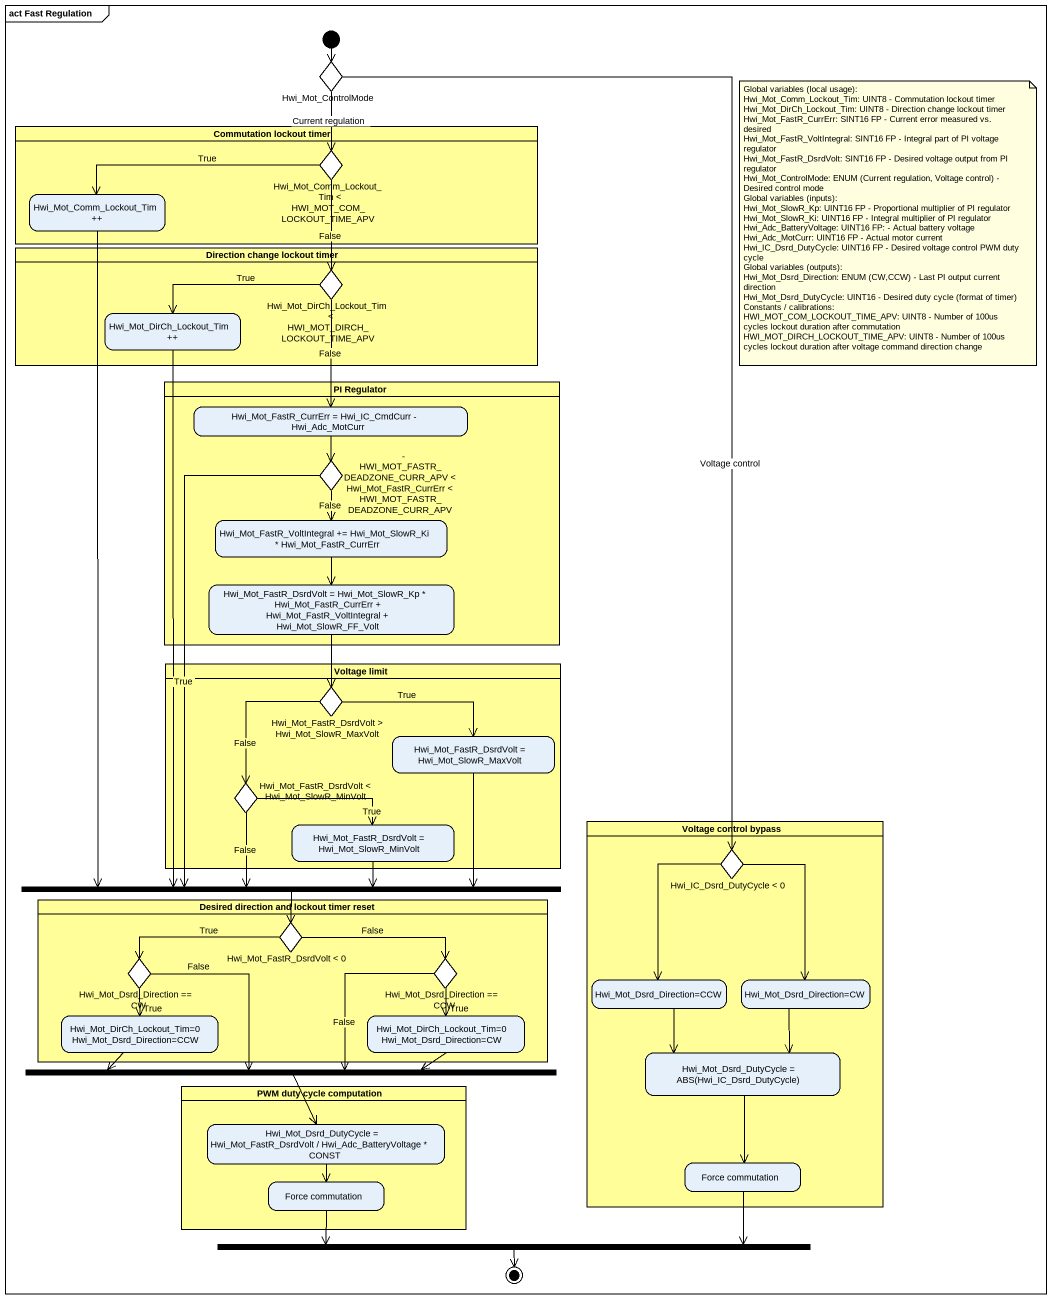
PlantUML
@startuml
mainframe act Fast Regulation
hide empty description
state Hwi_Mot_ControlMode <<choice>>
state "Commutation lockout timer" as Commutation_lockout_timer <<partition>> #FFFE99 {
  state "Hwi_Mot_Comm_Lockout_Tim < HWI_MOT_COM_LOCKOUT_TIME_APV" as Hwi_Mot_Comm_Lockout_Tim <<choice>>
  state "Hwi_Mot_Comm_Lockout_Tim ++" as Hwi_Mot_Comm_Lockout_Tim_2
}
state "Direction change lockout timer" as Direction_change_lockout <<partition>> #FFFE99 {
  state "Hwi_Mot_DirCh_Lockout_Tim < HWI_MOT_DIRCH_LOCKOUT_TIME_APV" as Hwi_Mot_DirCh_Lockout_Tim <<choice>>
  state "Hwi_Mot_DirCh_Lockout_Tim ++" as Hwi_Mot_DirCh_Lockout_Tim_2
}
state "PI Regulator" as PI_Regulator <<partition>> #FFFE99 {
  state "Hwi_Mot_FastR_CurrErr = Hwi_IC_CmdCurr - Hwi_Adc_MotCurr" as Hwi_Mot_FastR_CurrErr_Hwi
  state "- HWI_MOT_FASTR_DEADZONE_CURR_APV < Hwi_Mot_FastR_CurrErr < HWI_MOT_FASTR_DEADZONE_CURR_APV" as HWI_MOT_FASTR_DEADZONE_CURR <<choice>>
  state "Hwi_Mot_FastR_VoltIntegral += Hwi_Mot_SlowR_Ki * Hwi_Mot_FastR_CurrErr" as Hwi_Mot_FastR_VoltIntegral
  state "Hwi_Mot_FastR_DsrdVolt = Hwi_Mot_SlowR_Kp * Hwi_Mot_FastR_CurrErr + Hwi_Mot_FastR_VoltIntegral + Hwi_Mot_SlowR_FF_Volt" as Hwi_Mot_FastR_DsrdVolt_Hwi
}
state "Voltage limit" as Voltage_limit <<partition>> #FFFE99 {
  state "Hwi_Mot_FastR_DsrdVolt > Hwi_Mot_SlowR_MaxVolt" as Hwi_Mot_FastR_DsrdVolt_Hwi_2 <<choice>>
  state "Hwi_Mot_FastR_DsrdVolt = Hwi_Mot_SlowR_MaxVolt" as Hwi_Mot_FastR_DsrdVolt_Hwi_3
  state "Hwi_Mot_FastR_DsrdVolt < Hwi_Mot_SlowR_MinVolt" as Hwi_Mot_FastR_DsrdVolt_Hwi_4 <<choice>>
  state "Hwi_Mot_FastR_DsrdVolt = Hwi_Mot_SlowR_MinVolt" as Hwi_Mot_FastR_DsrdVolt_Hwi_5
}
state "Voltage control bypass" as Voltage_control_bypass <<partition>> #FFFE99 {
  state "Hwi_IC_Dsrd_DutyCycle < 0" as Hwi_IC_Dsrd_DutyCycle_0 <<choice>>
  state "Hwi_Mot_Dsrd_Direction=CCW" as Hwi_Mot_Dsrd_Direction_CCW_2
  state "Hwi_Mot_Dsrd_Direction=CW" as Hwi_Mot_Dsrd_Direction_CW_2
  state "Hwi_Mot_Dsrd_DutyCycle = ABS(Hwi_IC_Dsrd_DutyCycle)" as Hwi_Mot_Dsrd_DutyCycle_ABS
  state "Force commutation" as Force_commutation_2
}
state fork1 <<join>>
state "Desired direction and lockout timer reset" as Desired_direction_and <<partition>> #FFFE99 {
  state "Hwi_Mot_FastR_DsrdVolt < 0" as Hwi_Mot_FastR_DsrdVolt_0 <<choice>>
  state "Hwi_Mot_Dsrd_Direction == CW" as Hwi_Mot_Dsrd_Direction_CW <<choice>>
  state "Hwi_Mot_Dsrd_Direction == CCW" as Hwi_Mot_Dsrd_Direction_CCW <<choice>>
  state "Hwi_Mot_DirCh_Lockout_Tim=0 Hwi_Mot_Dsrd_Direction=CCW" as Hwi_Mot_DirCh_Lockout_Tim_0
  state "Hwi_Mot_DirCh_Lockout_Tim=0 Hwi_Mot_Dsrd_Direction=CW" as Hwi_Mot_DirCh_Lockout_Tim_0_2
}
state fork2 <<join>>
state "PWM duty cycle computation" as PWM_duty_cycle_computation <<partition>> #FFFE99 {
  state "Hwi_Mot_Dsrd_DutyCycle = Hwi_Mot_FastR_DsrdVolt / Hwi_Adc_BatteryVoltage * CONST" as Hwi_Mot_Dsrd_DutyCycle_Hwi
  state "Force commutation" as Force_commutation
}
state fork3 <<join>>
[*] --> Hwi_Mot_ControlMode
Hwi_Mot_ControlMode --> Hwi_Mot_Comm_Lockout_Tim : Current regulation
Hwi_Mot_ControlMode --> Hwi_IC_Dsrd_DutyCycle_0 : Voltage control
Hwi_Mot_Comm_Lockout_Tim -left-> Hwi_Mot_Comm_Lockout_Tim_2 : True
Hwi_Mot_Comm_Lockout_Tim --> Hwi_Mot_DirCh_Lockout_Tim : False
Hwi_Mot_Comm_Lockout_Tim_2 --> fork1
Hwi_Mot_DirCh_Lockout_Tim -left-> Hwi_Mot_DirCh_Lockout_Tim_2 : True
Hwi_Mot_DirCh_Lockout_Tim --> Hwi_Mot_FastR_CurrErr_Hwi : False
Hwi_Mot_DirCh_Lockout_Tim_2 --> fork1
Hwi_Mot_FastR_CurrErr_Hwi --> HWI_MOT_FASTR_DEADZONE_CURR
HWI_MOT_FASTR_DEADZONE_CURR --> Hwi_Mot_FastR_VoltIntegral : False
HWI_MOT_FASTR_DEADZONE_CURR --> fork1 : True
Hwi_Mot_FastR_VoltIntegral --> Hwi_Mot_FastR_DsrdVolt_Hwi
Hwi_Mot_FastR_DsrdVolt_Hwi --> Hwi_Mot_FastR_DsrdVolt_Hwi_2
Hwi_Mot_FastR_DsrdVolt_Hwi_2 -right-> Hwi_Mot_FastR_DsrdVolt_Hwi_3 : True
Hwi_Mot_FastR_DsrdVolt_Hwi_2 --> Hwi_Mot_FastR_DsrdVolt_Hwi_4 : False
Hwi_Mot_FastR_DsrdVolt_Hwi_3 --> fork1
Hwi_Mot_FastR_DsrdVolt_Hwi_4 -right-> Hwi_Mot_FastR_DsrdVolt_Hwi_5 : True
Hwi_Mot_FastR_DsrdVolt_Hwi_4 --> fork1 : False
Hwi_Mot_FastR_DsrdVolt_Hwi_5 -left-> fork1
Hwi_IC_Dsrd_DutyCycle_0 --> Hwi_Mot_Dsrd_Direction_CCW_2
Hwi_IC_Dsrd_DutyCycle_0 --> Hwi_Mot_Dsrd_Direction_CW_2
fork1 --> Hwi_Mot_FastR_DsrdVolt_0
Hwi_Mot_FastR_DsrdVolt_0 -left-> Hwi_Mot_Dsrd_Direction_CW : True
Hwi_Mot_FastR_DsrdVolt_0 -right-> Hwi_Mot_Dsrd_Direction_CCW : False
Hwi_Mot_Dsrd_Direction_CW --> Hwi_Mot_DirCh_Lockout_Tim_0 : True
Hwi_Mot_Dsrd_Direction_CW --> fork2 : False
Hwi_Mot_Dsrd_Direction_CCW --> Hwi_Mot_DirCh_Lockout_Tim_0_2 : True
Hwi_Mot_Dsrd_Direction_CCW --> fork2 : False
Hwi_Mot_Dsrd_Direction_CCW_2 --> Hwi_Mot_Dsrd_DutyCycle_ABS
Hwi_Mot_Dsrd_Direction_CW_2 --> Hwi_Mot_Dsrd_DutyCycle_ABS
Hwi_Mot_DirCh_Lockout_Tim_0 -right-> fork2
Hwi_Mot_DirCh_Lockout_Tim_0_2 -left-> fork2
fork2 --> Hwi_Mot_Dsrd_DutyCycle_Hwi
Hwi_Mot_Dsrd_DutyCycle_ABS --> Force_commutation_2
Hwi_Mot_Dsrd_DutyCycle_Hwi --> Force_commutation
Force_commutation -right-> fork3
Force_commutation_2 -left-> fork3
fork3 --> [*]
note as N1
  Global variables (local usage):
  Hwi_Mot_Comm_Lockout_Tim: UINT8 - Commutation lockout timer
  Hwi_Mot_DirCh_Lockout_Tim: UINT8 - Direction change lockout timer
  Hwi_Mot_FastR_CurrErr: SINT16 FP - Current error measured vs. desired
  Hwi_Mot_FastR_VoltIntegral: SINT16 FP - Integral part of PI voltage regulator
  Hwi_Mot_FastR_DsrdVolt: SINT16 FP - Desired voltage output from PI regulator
  Hwi_Mot_ControlMode: ENUM (Current regulation, Voltage control) - Desired control mode
  Global variables (inputs):
  Hwi_Mot_SlowR_Kp: UINT16 FP - Proportional multiplier of PI regulator
  Hwi_Mot_SlowR_Ki: UINT16 FP - Integral multiplier of PI regulator
  Hwi_Adc_BatteryVoltage: UINT16 FP: - Actual battery voltage
  Hwi_Adc_MotCurr: UINT16 FP - Actual motor current
  Hwi_IC_Dsrd_DutyCycle: UINT16 FP - Desired voltage control PWM duty cycle
  Global variables (outputs):
  Hwi_Mot_Dsrd_Direction: ENUM (CW,CCW) - Last PI output current direction
  Hwi_Mot_Dsrd_DutyCycle: UINT16 - Desired duty cycle (format of timer)
  Constants / calibrations:
  HWI_MOT_COM_LOCKOUT_TIME_APV: UINT8 - Number of 100us cycles lockout duration after commutation
  HWI_MOT_DIRCH_LOCKOUT_TIME_APV: UINT8 - Number of 100us cycles lockout duration after voltage command direction change
end note
@enduml
